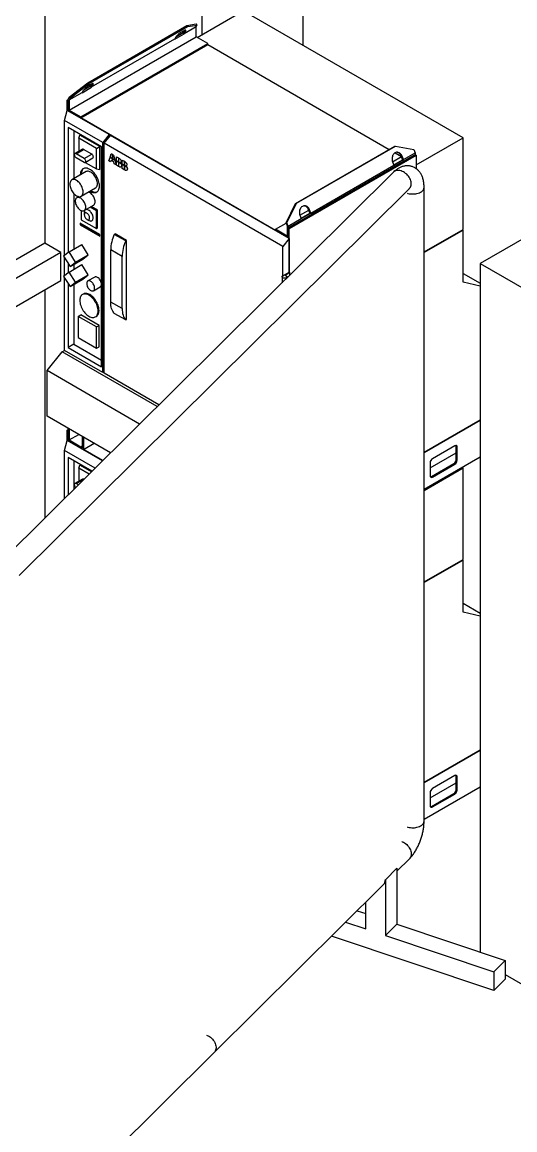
# Model space of a CAD drawing. Header units: millimetres. Extents: x 126 to 938, y 244 to 707.
# Drawn here: x 362.8 to 417.7, y 522.1 to 645.4 of the extents above; entities that cross this region are included whole.
import ezdxf

# ---------------------------------------------------------------- set-up
doc = ezdxf.new("R2010")
doc.units = ezdxf.units.MM

msp = doc.modelspace()

# ---------------------------------------------------------------- linework, layer by layer
at = {"color": 7, "linetype": 'Continuous', "lineweight": 25}
for p, q in [((365.35, 701.32), (365.35, 620.83)), ((394.08, 697.69), (394.08, 642.87)), ((382.85, 691.21), (382.85, 644.05)), ((382.33, 643.75), (387.45, 646.7)), ((411.95, 632.55), (387.45, 646.7)), ((381.18, 645.07), (382.23, 645.25)), ((382.32, 645.13), (382.23, 645.25)), ((370.13, 638.69), (381.18, 645.07)), ((370.22, 638.57), (381.27, 644.96)), ((379.83, 643.55), (380.89, 644.16)), ((380.02, 643.86), (380.78, 644.3)), ((380.78, 644.3), (380.93, 644.5)), ((380.89, 644.16), (380.78, 644.3)), ((380.89, 644.2), (382.2, 644.96)), ((380.89, 644.2), (381.02, 644.39)), ((380.89, 644.16), (380.89, 644.2)), ((380.93, 644.5), (380.96, 644.56)), ((381.02, 644.39), (380.93, 644.5)), ((381.27, 644.96), (381.18, 645.07)), ((381.27, 644.96), (382.32, 645.13)), ((382.2, 644.96), (382.32, 645.13)), ((382.2, 643.82), (382.2, 644.96)), ((368.05, 635.66), (382.2, 643.82)), ((369.36, 634.9), (383.5, 643.07)), ((369.36, 634.78), (383.5, 642.95)), ((370.56, 638.24), (379.83, 643.59)), ((379.96, 643.78), (379.83, 643.59)), ((379.83, 643.59), (379.83, 643.55)), ((383.5, 643.07), (382.2, 643.82)), ((383.5, 642.95), (383.5, 643.07)), ((383.5, 642.95), (403.71, 631.28)), ((368.08, 637.08), (370.13, 638.69)), ((368.18, 636.97), (370.22, 638.57)), ((369.5, 637.59), (370.56, 638.21)), ((369.7, 637.9), (370.46, 638.34)), ((370.22, 638.57), (370.13, 638.69)), ((370.46, 638.34), (370.6, 638.54)), ((370.56, 638.21), (370.46, 638.34)), ((370.56, 638.24), (370.69, 638.43)), ((370.56, 638.21), (370.56, 638.24)), ((370.6, 638.54), (370.64, 638.6)), ((370.69, 638.43), (370.6, 638.54)), ((367.83, 636.77), (367.95, 636.83)), ((367.83, 635.55), (367.83, 636.77)), ((367.83, 636.77), (367.95, 636.7)), ((367.95, 636.89), (368.08, 637.08)), ((367.95, 636.7), (367.95, 636.89)), ((367.95, 636.7), (367.95, 635.6)), ((368.05, 636.79), (369.5, 637.63)), ((368.18, 636.97), (368.05, 636.79)), ((368.05, 636.79), (368.05, 635.66)), ((368.18, 636.97), (368.08, 637.08)), ((369.63, 637.82), (369.5, 637.63)), ((369.5, 637.63), (369.5, 637.59)), ((367.55, 634.5), (367.85, 635.61)), ((372.52, 632.92), (367.85, 635.61)), ((367.95, 635.6), (369.36, 634.78)), ((368.05, 635.66), (369.36, 634.9)), ((371.81, 632.04), (367.55, 634.5)), ((367.55, 619.47), (367.55, 634.5)), ((369.36, 634.9), (369.36, 634.78)), ((391.06, 622.26), (369.36, 634.78)), ((371.68, 631.56), (367.96, 633.7)), ((367.96, 633.7), (367.96, 619.8)), ((368.6, 633.33), (368.6, 628.01)), ((372.52, 632.92), (371.81, 632.04)), ((372.52, 632.66), (372.52, 632.92)), ((369.14, 632.52), (369.27, 632.87)), ((371.11, 631.38), (369.14, 632.52)), ((369.14, 632.52), (369.14, 631.06)), ((371.48, 631.59), (369.27, 632.87)), ((371.81, 606.42), (371.81, 632.04)), ((371.95, 631.96), (372.66, 632.84)), ((391.86, 620.47), (371.95, 631.96)), ((371.95, 606.34), (371.95, 631.96)), ((392.56, 621.35), (372.66, 632.84)), ((406.72, 629.54), (411.95, 632.55)), ((411.95, 622.36), (411.95, 632.55)), ((369.54, 631.3), (368.69, 630.81)), ((368.83, 630.79), (369.67, 631.28)), ((369.73, 630.27), (368.83, 630.79)), ((370.58, 630.76), (369.67, 631.28)), ((369.73, 630.27), (370.58, 630.76)), ((371.11, 631.38), (371.48, 631.59)), ((371.11, 629.1), (371.11, 631.38)), ((371.48, 629.04), (371.48, 631.59)), ((371.68, 607.06), (371.68, 631.56)), ((372.62, 630.41), (372.76, 630.79)), ((372.76, 630.79), (372.88, 630.73)), ((372.76, 630.79), (372.77, 630.79)), ((372.77, 630.79), (372.88, 630.73)), ((372.88, 630.73), (372.88, 630.27)), ((372.88, 630.73), (372.88, 630.27)), ((372.88, 630.73), (372.88, 630.73)), ((372.9, 630.72), (373.01, 630.65)), ((372.9, 630.71), (372.9, 630.72)), ((372.9, 630.26), (372.9, 630.71)), ((372.9, 630.71), (373.01, 630.65)), ((373.01, 630.65), (373.15, 630.12)), ((373.01, 630.65), (373.14, 630.11)), ((373.01, 630.65), (373.01, 630.65)), ((373.35, 630.46), (373.58, 630.32)), ((373.35, 630), (373.35, 630.46)), ((373.35, 630.46), (373.58, 630.32)), ((373.35, 630.46), (373.35, 630.46)), ((392.47, 622.54), (406.61, 630.71)), ((392.58, 622.48), (406.72, 630.64)), ((393.28, 625.26), (404.34, 631.64)), ((393.38, 625.27), (404.43, 631.65)), ((404.1, 629.91), (405.08, 630.48)), ((404.34, 631.64), (404.43, 631.65)), ((404.38, 630.9), (405.07, 630.49)), ((404.43, 631.65), (406.47, 631.25)), ((405.07, 630.5), (405.16, 630.51)), ((405.2, 630.17), (405.07, 630.5)), ((405.3, 630.14), (405.16, 630.51)), ((405.3, 630.14), (406.61, 630.9)), ((406.47, 631.25), (406.61, 630.9)), ((406.61, 630.9), (406.61, 630.71)), ((406.61, 630.71), (406.72, 630.64)), ((406.72, 630.64), (406.72, 629.13)), ((368.83, 630.37), (369.73, 629.84)), ((369.85, 629.83), (371.11, 629.1)), ((369.86, 629.83), (370.71, 630.32)), ((372.48, 630.02), (372.62, 630.39)), ((372.68, 629.9), (372.48, 630.02)), ((372.88, 630.27), (372.62, 630.41)), ((372.62, 630.4), (372.88, 630.25)), ((372.62, 630.39), (372.62, 630.4)), ((372.62, 630.39), (372.88, 630.24)), ((372.74, 630.05), (372.68, 629.9)), ((372.74, 630.05), (372.68, 629.9)), ((372.68, 629.9), (372.68, 629.9)), ((372.88, 629.97), (372.74, 630.05)), ((372.88, 630.27), (372.88, 630.27)), ((372.88, 630.25), (372.88, 629.98)), ((372.88, 630.24), (372.88, 630.25)), ((372.88, 630.24), (372.88, 629.97)), ((372.88, 629.97), (372.88, 629.98)), ((373.14, 630.11), (372.9, 630.26)), ((372.9, 630.23), (373.16, 630.09)), ((372.9, 629.96), (372.9, 630.23)), ((372.9, 630.23), (373.15, 630.09)), ((372.9, 630.23), (372.9, 630.23)), ((373.03, 629.88), (372.9, 629.96)), ((373.09, 629.66), (373.03, 629.88)), ((373.29, 629.55), (373.09, 629.66)), ((373.14, 630.11), (373.15, 630.12)), ((373.15, 630.09), (373.29, 629.55)), ((373.15, 630.09), (373.16, 630.09)), ((373.16, 630.09), (373.29, 629.55)), ((373.29, 629.55), (373.29, 629.55)), ((373.58, 629.86), (373.35, 630)), ((373.35, 629.98), (373.58, 629.84)), ((373.35, 629.97), (373.35, 629.98)), ((373.35, 629.52), (373.35, 629.97)), ((373.35, 629.97), (373.58, 629.84)), ((373.58, 629.38), (373.35, 629.52)), ((373.58, 630.32), (373.58, 629.87)), ((373.58, 630.32), (373.58, 629.86)), ((373.58, 630.32), (373.58, 630.32)), ((373.58, 629.86), (373.58, 629.87)), ((373.58, 629.84), (373.58, 629.38)), ((373.58, 629.84), (373.58, 629.38)), ((373.58, 629.84), (373.58, 629.84)), ((373.58, 629.38), (373.58, 629.38)), ((373.6, 630.31), (373.67, 630.27)), ((373.6, 629.85), (373.6, 630.31)), ((373.6, 630.31), (373.67, 630.27)), ((373.6, 630.31), (373.6, 630.31)), ((373.84, 629.71), (373.6, 629.85)), ((373.6, 629.83), (373.86, 629.68)), ((373.6, 629.37), (373.6, 629.83)), ((373.6, 629.83), (373.86, 629.68)), ((373.6, 629.83), (373.6, 629.83)), ((373.67, 629.33), (373.6, 629.37)), ((373.67, 630.27), (373.67, 630.27)), ((373.84, 629.71), (373.85, 629.71)), ((373.85, 629.95), (373.86, 629.95)), ((373.86, 629.68), (373.86, 629.68)), ((373.91, 629.47), (373.92, 629.47)), ((373.98, 630.09), (374.22, 629.96)), ((373.98, 629.63), (373.98, 630.09)), ((373.98, 630.09), (374.21, 629.96)), ((373.98, 630.09), (373.98, 630.09)), ((374.21, 629.5), (373.98, 629.63)), ((373.98, 629.61), (374.22, 629.47)), ((373.98, 629.15), (373.98, 629.61)), ((373.98, 629.61), (374.21, 629.47)), ((373.98, 629.61), (373.98, 629.61)), ((374.21, 629.96), (374.21, 629.5)), ((374.21, 629.96), (374.22, 629.96)), ((374.21, 629.5), (374.22, 629.5)), ((374.21, 629.47), (374.21, 629.01)), ((374.21, 629.47), (374.22, 629.47)), ((374.22, 629.96), (374.22, 629.5)), ((374.22, 629.47), (374.22, 629.02)), ((374.23, 629.94), (374.24, 629.95)), ((374.23, 629.48), (374.23, 629.94)), ((374.23, 629.94), (374.3, 629.9)), ((374.47, 629.35), (374.23, 629.48)), ((374.23, 629), (374.23, 629.46)), ((374.23, 629.46), (374.49, 629.31)), ((374.23, 629.46), (374.24, 629.46)), ((374.24, 629.95), (374.31, 629.9)), ((374.24, 629.46), (374.49, 629.31)), ((374.3, 629.9), (374.31, 629.9)), ((374.47, 629.35), (374.48, 629.35)), ((374.48, 629.59), (374.49, 629.59)), ((374.49, 629.31), (374.49, 629.31)), ((394.98, 624.18), (404.24, 629.53)), ((404.1, 629.9), (404.24, 629.53)), ((404.23, 629.57), (405.2, 630.13)), ((404.24, 629.53), (405.3, 630.14)), ((405.2, 630.13), (405.2, 630.17)), ((405.2, 630.13), (405.3, 630.14)), ((433.59, 629.97), (413.83, 618.57)), ((404.18, 628.73), (360.7, 585.6)), ((369.95, 628.8), (368.36, 627.88)), ((371.11, 629.1), (371.48, 629.04)), ((374.21, 629.01), (373.98, 629.15)), ((374.21, 629.01), (374.22, 629.02)), ((374.3, 628.96), (374.23, 629)), ((374.54, 629.1), (374.55, 629.11)), ((362.49, 583.8), (405.97, 626.93)), ((369.41, 626.06), (371, 626.98)), ((407.6, 556.46), (407.6, 627.04)), ((368.6, 626.34), (368.6, 620.19)), ((369.13, 626.02), (368.92, 625.9)), ((369.4, 624.47), (369.4, 623.45)), ((369.74, 624.47), (370.78, 625.07)), ((371.1, 624.43), (370.39, 624.84)), ((371.22, 624.5), (370.51, 624.91)), ((371.1, 624.43), (371.22, 624.5)), ((371.1, 622.47), (371.1, 624.43)), ((371.22, 622.54), (371.22, 624.5)), ((392.24, 623.08), (393.28, 625.26)), ((392.33, 623.09), (393.38, 625.27)), ((393.28, 625.26), (393.38, 625.27)), ((393.77, 623.95), (394.75, 624.52)), ((394.74, 624.54), (394.84, 624.55)), ((394.87, 624.21), (394.74, 624.54)), ((394.98, 624.18), (394.84, 624.55)), ((371.47, 621.81), (369.28, 623.07)), ((369.28, 623.07), (369.28, 622.87)), ((369.4, 623.45), (371.1, 622.47)), ((369.75, 624.23), (369.75, 624)), ((370.05, 623.48), (370.25, 623.37)), ((391.06, 622.38), (392.24, 623.07)), ((392.24, 623.08), (392.33, 623.09)), ((392.24, 623.08), (392.36, 622.76)), ((392.47, 622.73), (392.33, 623.09)), ((392.47, 622.73), (393.92, 623.57)), ((393.77, 623.94), (393.92, 623.57)), ((393.9, 623.61), (394.87, 624.17)), ((393.92, 623.57), (394.98, 624.18)), ((394.87, 624.17), (394.87, 624.21)), ((394.87, 624.17), (394.98, 624.18)), ((369.38, 622.93), (369.28, 622.87)), ((369.28, 622.87), (371.47, 621.6)), ((369.38, 623.01), (369.38, 622.93)), ((369.38, 622.93), (371.47, 621.73)), ((371.1, 622.47), (371.22, 622.54)), ((371.47, 621.6), (371.47, 621.81)), ((373.09, 621.81), (373.2, 621.87)), ((374.37, 621.08), (373.09, 621.81)), ((374.47, 621.14), (373.2, 621.87)), ((391.06, 622.38), (391.06, 622.26)), ((392.36, 621.62), (391.06, 622.38)), ((392.47, 621.44), (391.06, 622.26)), ((392.36, 622.76), (392.36, 621.62)), ((392.47, 622.54), (392.47, 622.73)), ((392.47, 622.54), (392.47, 621.44)), ((392.58, 622.48), (392.47, 622.54)), ((392.58, 617.6), (392.58, 622.48)), ((407.6, 619.85), (411.95, 622.36)), ((411.95, 622.29), (407.6, 619.78)), ((411.95, 622.29), (411.89, 622.32)), ((411.95, 616.49), (411.95, 622.29)), ((365.35, 620.83), (270.4, 566.02)), ((367.15, 619.8), (365.35, 620.83)), ((368.05, 619.87), (369.46, 620.69)), ((370.2, 619.55), (369.46, 620.69)), ((374.47, 621.14), (374.37, 621.08)), ((374.47, 612.34), (374.47, 621.14)), ((392.56, 621.35), (391.86, 620.47)), ((392.56, 621.35), (392.56, 617.61)), ((367.15, 619.8), (353.55, 611.95)), ((367.15, 616.69), (367.15, 619.8)), ((368.05, 619.87), (367.43, 619.38)), ((367.43, 619.38), (368.17, 618.23)), ((368.79, 618.73), (368.05, 619.87)), ((368.79, 618.73), (370.2, 619.55)), ((369.58, 619.05), (370.2, 619.55)), ((373.97, 619.35), (372.69, 620.08)), ((372.69, 614.28), (372.69, 620.08)), ((373.97, 613.55), (373.97, 619.35)), ((391.86, 617.2), (391.86, 620.47)), ((367.55, 617.23), (367.55, 619.19)), ((367.96, 618.55), (367.96, 617.56)), ((368.05, 617.62), (369.46, 618.44)), ((368.17, 618.23), (369.58, 619.05)), ((368.17, 618.23), (368.79, 618.73)), ((368.6, 618.48), (368.6, 617.94)), ((370.2, 617.3), (369.46, 618.44)), ((413.83, 618.57), (413.83, 541.88)), ((413.83, 618.57), (446.52, 599.7)), ((368.05, 617.62), (367.43, 617.13)), ((367.43, 617.13), (368.17, 615.99)), ((367.55, 608.88), (367.55, 616.94)), ((368.79, 616.48), (368.05, 617.62)), ((368.79, 616.48), (370.2, 617.3)), ((369.58, 616.81), (370.2, 617.3)), ((370.91, 617.06), (370.15, 616.62)), ((391.78, 617.09), (391.78, 616.43)), ((391.86, 617.2), (392.56, 617.61)), ((392.65, 617.56), (392.11, 617.24)), ((392.33, 616.98), (392.33, 617.09)), ((392.56, 617.61), (392.58, 617.6)), ((392.58, 617.6), (392.65, 617.56)), ((392.65, 617.3), (392.65, 617.56)), ((411.95, 617.46), (413.83, 616.37)), ((358.5, 611.7), (367.15, 616.69)), ((365.35, 615.65), (365.35, 590.21)), ((367.96, 616.31), (367.96, 609.2)), ((368.17, 615.99), (369.58, 616.81)), ((368.17, 615.99), (368.79, 616.48)), ((368.6, 616.24), (368.6, 609.57)), ((370.77, 615.54), (371.53, 615.98)), ((413.83, 616.05), (411.95, 616.49)), ((369.65, 615.17), (369.55, 615.11)), ((373.97, 613.55), (372.69, 614.28)), ((369.06, 612.68), (369.35, 612.84)), ((371.11, 611.5), (369.06, 612.68)), ((369.06, 612.68), (369.06, 610.31)), ((371.4, 611.66), (369.35, 612.84)), ((370.98, 612.62), (371.09, 612.68)), ((374.37, 612.28), (373.09, 613.01)), ((374.37, 612.28), (374.47, 612.34)), ((371.11, 611.5), (371.4, 611.66)), ((371.11, 609.13), (371.11, 611.5)), ((371.4, 609.29), (371.4, 611.66)), ((368.6, 609.57), (367.96, 609.2)), ((368.6, 609.57), (371.68, 607.79)), ((369.06, 610.31), (371.11, 609.13)), ((365.6, 606.64), (367.28, 608.74)), ((367.28, 608.74), (367.55, 608.89)), ((377.86, 602.63), (367.28, 608.74)), ((371.81, 606.42), (367.55, 608.88)), ((367.96, 609.2), (371.68, 607.06)), ((371.11, 609.13), (371.4, 609.29)), ((375.91, 600.69), (365.6, 606.64)), ((365.6, 601.58), (365.6, 606.64)), ((371.95, 606.5), (371.81, 606.42)), ((378.05, 602.82), (371.95, 606.34)), ((372.68, 597.49), (365.6, 601.58)), ((407.6, 597.53), (413.83, 601.13)), ((413.83, 601.11), (407.6, 597.51)), ((367.83, 600.02), (367.95, 600.09)), ((367.83, 598.8), (367.83, 600.02)), ((367.83, 600.02), (367.95, 599.96)), ((367.95, 598.85), (367.95, 600.22)), ((367.95, 600.14), (367.99, 600.2)), ((367.95, 599.96), (367.95, 600.14)), ((367.95, 599.96), (367.95, 598.85)), ((368.05, 600.16), (368.05, 598.91)), ((368.11, 600.13), (368.05, 600.05)), ((368.05, 600.05), (368.15, 600.11)), ((368.05, 600.05), (368.05, 598.91)), ((367.55, 597.75), (367.85, 598.87)), ((371.78, 596.6), (367.85, 598.87)), ((367.95, 598.85), (369.36, 598.04)), ((367.95, 598.85), (369.66, 597.86)), ((368.05, 598.91), (369.13, 599.54)), ((368.05, 598.91), (369.13, 599.54)), ((368.05, 598.91), (369.36, 598.16)), ((368.05, 598.91), (369.56, 598.05)), ((369.56, 598.05), (369.56, 599.3)), ((369.66, 599.23), (369.66, 597.86)), ((369.66, 597.86), (370.85, 598.55)), ((370.96, 595.78), (367.55, 597.75)), ((367.55, 592.4), (367.55, 597.75)), ((369.36, 598.16), (369.56, 598.27)), ((369.36, 598.16), (369.36, 598.04)), ((371.81, 596.62), (369.36, 598.04)), ((408.27, 595.8), (411.17, 597.47)), ((411.03, 598.27), (408.52, 596.82)), ((411.17, 598.19), (411.28, 598.13)), ((411.17, 596.72), (411.17, 598.19)), ((411.28, 596.66), (411.28, 598.13)), ((370.61, 595.43), (367.96, 596.95)), ((367.96, 596.95), (367.96, 592.81)), ((368.6, 596.59), (368.6, 593.44)), ((369.14, 595.78), (369.27, 596.12)), ((370.56, 595.38), (369.27, 596.12)), ((407.6, 593.43), (413.83, 597.03)), ((408.27, 596.39), (408.27, 594.92)), ((408.41, 594.84), (410.92, 596.29)), ((408.52, 594.78), (411.03, 596.23)), ((410.92, 596.29), (411.03, 596.23)), ((411.17, 596.72), (411.28, 596.66)), ((370.29, 595.11), (369.14, 595.78)), ((369.14, 595.78), (369.14, 594.32)), ((407.6, 593.3), (411.95, 595.81)), ((408.41, 594.84), (408.52, 594.78)), ((411.95, 595.81), (411.83, 595.88)), ((411.95, 585.61), (411.95, 595.81)), ((369.54, 594.55), (368.69, 594.06)), ((368.83, 594.05), (369.67, 594.54)), ((369.07, 593.91), (368.83, 594.05)), ((369.7, 594.53), (369.67, 594.54)), ((407.6, 583.1), (411.95, 585.61)), ((411.95, 585.54), (407.6, 583.03)), ((411.95, 585.54), (411.89, 585.58)), ((411.95, 579.74), (411.95, 585.54)), ((411.95, 580.72), (413.83, 579.63)), ((413.83, 579.3), (411.95, 579.74)), ((407.6, 560.78), (413.83, 564.38)), ((413.83, 564.37), (407.6, 560.77)), ((411.03, 561.53), (408.52, 560.08)), ((411.17, 561.44), (411.28, 561.38)), ((411.17, 559.97), (411.17, 561.44)), ((411.28, 559.91), (411.28, 561.38)), ((407.6, 556.69), (413.83, 560.29)), ((408.27, 559.06), (411.17, 560.73)), ((408.27, 559.65), (408.27, 558.18)), ((408.41, 558.1), (410.92, 559.55)), ((408.52, 558.04), (411.03, 559.48)), ((410.92, 559.55), (411.03, 559.48)), ((411.17, 559.97), (411.28, 559.91)), ((408.41, 558.1), (408.52, 558.04)), ((404.57, 550.88), (405.97, 552.27)), ((404.57, 551.21), (403.29, 549.94)), ((404.57, 551.21), (404.57, 544.99)), ((384.23, 530.7), (403.09, 549.41)), ((403.29, 549.94), (403.29, 543.72)), ((401.1, 544.46), (401.1, 547.44)), ((400.13, 546.48), (401.1, 546.16)), ((398.86, 545.21), (401.1, 544.46)), ((404.57, 544.99), (403.29, 543.72)), ((404.57, 544.99), (416.64, 540.93)), ((415.37, 537.59), (397.3, 543.66)), ((403.29, 543.72), (415.37, 539.67)), ((416.64, 540.93), (415.37, 539.67)), ((416.64, 540.93), (416.64, 538.86)), ((415.37, 539.67), (415.37, 537.59)), ((416.64, 539.37), (446.52, 522.13)), ((416.64, 538.86), (415.37, 537.59)), ((365.57, 512.19), (384.23, 530.7))]:
    msp.add_line(p, q, dxfattribs=at)
at = {"color": 7, "linetype": 'Continuous', "lineweight": 25, "flags": 128}
for points in [[(381.02, 644.39), (381.05, 644.44), (381.07, 644.49), (381.08, 644.53), (381.07, 644.55), (381.05, 644.56), (381.01, 644.57), (380.96, 644.56), (380.9, 644.53), (380.83, 644.5), (380.75, 644.46), (380.67, 644.41), (380.57, 644.35), (380.48, 644.28), (380.39, 644.21), (380.3, 644.13), (380.21, 644.06), (380.13, 643.98), (380.06, 643.91), (380, 643.84), (379.96, 643.78)], [(370.69, 638.43), (370.73, 638.48), (370.75, 638.53), (370.76, 638.57), (370.75, 638.59), (370.73, 638.6), (370.69, 638.61), (370.64, 638.6), (370.58, 638.58), (370.51, 638.54), (370.43, 638.5), (370.34, 638.45), (370.25, 638.39), (370.16, 638.32), (370.07, 638.25), (369.98, 638.17), (369.89, 638.1), (369.81, 638.02), (369.74, 637.95), (369.68, 637.88), (369.63, 637.82)], [(368.83, 630.79), (368.78, 630.81), (368.73, 630.82), (368.69, 630.81), (368.66, 630.78), (368.65, 630.74), (368.64, 630.69), (368.65, 630.63), (368.66, 630.57), (368.69, 630.5), (368.73, 630.45), (368.78, 630.4), (368.83, 630.37)], [(370.71, 630.32), (370.71, 630.32), (370.74, 630.35), (370.75, 630.39), (370.76, 630.44), (370.75, 630.5), (370.74, 630.56), (370.71, 630.62), (370.67, 630.68), (370.62, 630.73), (370.58, 630.76)], [(405.16, 630.51), (405.11, 630.61), (405.05, 630.71), (404.98, 630.79), (404.9, 630.86), (404.82, 630.91), (404.73, 630.94), (404.63, 630.95), (404.54, 630.95), (404.45, 630.93), (404.36, 630.89), (404.28, 630.83), (404.21, 630.76), (404.15, 630.68), (404.1, 630.58), (404.07, 630.47), (404.04, 630.36), (404.04, 630.24), (404.04, 630.13), (404.06, 630.01), (404.1, 629.9)], [(405.07, 630.5), (405.02, 630.61), (404.96, 630.7), (404.89, 630.78), (404.81, 630.85), (404.72, 630.9), (404.63, 630.93), (404.54, 630.95), (404.52, 630.95)], [(369.73, 629.84), (369.78, 629.82), (369.82, 629.82), (369.86, 629.83), (369.89, 629.86), (369.91, 629.9), (369.91, 629.95), (369.91, 630.01), (369.89, 630.07), (369.86, 630.13), (369.82, 630.19), (369.78, 630.24), (369.73, 630.27)], [(371.43, 627.21), (371.43, 627.35), (371.41, 627.49), (371.38, 627.64), (371.33, 627.78), (371.28, 627.93), (371.22, 628.08), (371.14, 628.22), (371.06, 628.36), (370.97, 628.49), (370.87, 628.62), (370.76, 628.74), (370.66, 628.84), (370.54, 628.93), (370.43, 629.01), (370.31, 629.08), (370.2, 629.13), (370.09, 629.17), (369.98, 629.19), (369.88, 629.19), (369.78, 629.18), (369.69, 629.15), (369.6, 629.11), (369.53, 629.05), (369.46, 628.98), (369.41, 628.89), (369.37, 628.8), (369.34, 628.69), (369.32, 628.57), (369.31, 628.44), (369.31, 628.42)], [(369.68, 629.15), (369.63, 629.11), (369.57, 629.04), (369.52, 628.96), (369.47, 628.86), (369.44, 628.75), (369.42, 628.63), (369.42, 628.5), (369.42, 628.49)], [(371.22, 627.46), (371.21, 627.57), (371.2, 627.69), (371.16, 627.82), (371.12, 627.94), (371.07, 628.07), (371, 628.19), (370.93, 628.31), (370.85, 628.41), (370.76, 628.51), (370.67, 628.6), (370.58, 628.68), (370.48, 628.74), (370.38, 628.79), (370.29, 628.82), (370.19, 628.84), (370.11, 628.84), (370.03, 628.83), (369.95, 628.8)], [(405.97, 626.93), (406.02, 626.99), (406.08, 627.08), (406.12, 627.18), (406.15, 627.29), (406.17, 627.4), (406.17, 627.53), (406.15, 627.65), (406.12, 627.78), (406.08, 627.91), (406.02, 628.04), (405.94, 628.17), (405.86, 628.29), (405.76, 628.4), (405.66, 628.51), (405.54, 628.61), (405.42, 628.7), (405.3, 628.77), (405.17, 628.83), (405.04, 628.88), (404.91, 628.91), (404.78, 628.93), (404.66, 628.93), (404.54, 628.92), (404.43, 628.89), (404.33, 628.85), (404.24, 628.79), (404.18, 628.73)], [(369.62, 626.43), (369.63, 626.54), (369.62, 626.65), (369.6, 626.78), (369.57, 626.9), (369.53, 627.02), (369.48, 627.15), (369.41, 627.27), (369.34, 627.39), (369.26, 627.5), (369.17, 627.6), (369.08, 627.68), (368.98, 627.76), (368.89, 627.82), (368.79, 627.87), (368.7, 627.91), (368.6, 627.92), (368.52, 627.92), (368.44, 627.91), (368.36, 627.88), (368.3, 627.83), (368.24, 627.77), (368.2, 627.69), (368.17, 627.6), (368.15, 627.5), (368.14, 627.4), (368.15, 627.28), (368.17, 627.16), (368.2, 627.04), (368.24, 626.91), (368.3, 626.79), (368.36, 626.66), (368.44, 626.55), (368.52, 626.44), (368.6, 626.34), (368.7, 626.25), (368.79, 626.17), (368.89, 626.11), (368.98, 626.06), (369.08, 626.03), (369.17, 626.01), (369.26, 626.01), (369.34, 626.03), (369.41, 626.06), (369.48, 626.11), (369.53, 626.17), (369.57, 626.24), (369.6, 626.33), (369.62, 626.43)], [(370.36, 626.61), (370.43, 626.57), (370.54, 626.52), (370.66, 626.48), (370.76, 626.46), (370.87, 626.46), (370.97, 626.47), (371.06, 626.49), (371.14, 626.54), (371.22, 626.6), (371.28, 626.67), (371.33, 626.75), (371.38, 626.85), (371.41, 626.96), (371.43, 627.08), (371.43, 627.21)], [(371, 626.98), (371, 626.98), (371.07, 627.02), (371.12, 627.09), (371.16, 627.16), (371.2, 627.25), (371.21, 627.35), (371.22, 627.46)], [(405.73, 626.39), (405.79, 626.37), (405.93, 626.34), (406.08, 626.32), (406.22, 626.31), (406.38, 626.31), (406.52, 626.31), (406.67, 626.33), (406.81, 626.36), (406.95, 626.4), (407.08, 626.45), (407.19, 626.5), (407.3, 626.56), (407.39, 626.63), (407.46, 626.71), (407.52, 626.79), (407.57, 626.87), (407.59, 626.96), (407.6, 627.04)], [(369.91, 624.75), (369.91, 624.84), (369.91, 624.95), (369.89, 625.05), (369.86, 625.16), (369.82, 625.27), (369.76, 625.38), (369.7, 625.48), (369.63, 625.58), (369.56, 625.67), (369.48, 625.75), (369.39, 625.81), (369.31, 625.87), (369.22, 625.9), (369.14, 625.93), (369.06, 625.93), (368.99, 625.92), (368.92, 625.9), (368.87, 625.86), (368.82, 625.8), (368.78, 625.74), (368.76, 625.66), (368.75, 625.57), (368.75, 625.47), (368.76, 625.36), (368.78, 625.25), (368.82, 625.15), (368.87, 625.04), (368.92, 624.93), (368.99, 624.83), (369.06, 624.74), (369.14, 624.65), (369.22, 624.58), (369.31, 624.52), (369.39, 624.47), (369.48, 624.44), (369.56, 624.43), (369.63, 624.43), (369.7, 624.45), (369.76, 624.48), (369.82, 624.53), (369.86, 624.59), (369.89, 624.66), (369.91, 624.75)], [(370.96, 625.45), (370.95, 625.55), (370.93, 625.65), (370.9, 625.76), (370.86, 625.87), (370.81, 625.98), (370.75, 626.09), (370.68, 626.18), (370.6, 626.27), (370.52, 626.35), (370.44, 626.42), (370.35, 626.47), (370.27, 626.51), (370.22, 626.52)], [(370.47, 626.67), (370.54, 626.63), (370.65, 626.58), (370.76, 626.54), (370.87, 626.52), (370.98, 626.52), (371.07, 626.53), (371.17, 626.56), (371.17, 626.56)], [(370.74, 623.65), (370.74, 623.75), (370.72, 623.85), (370.69, 623.95), (370.64, 624.05), (370.59, 624.15), (370.53, 624.25), (370.46, 624.33), (370.39, 624.41), (370.31, 624.47), (370.23, 624.52), (370.15, 624.56), (370.07, 624.58), (370, 624.58), (369.94, 624.56), (369.88, 624.53), (369.83, 624.49), (369.79, 624.43), (369.77, 624.35), (369.76, 624.27), (369.75, 624.23)], [(370.78, 625.07), (370.81, 625.08), (370.86, 625.13), (370.9, 625.19), (370.93, 625.27), (370.95, 625.35), (370.96, 625.45)], [(394.84, 624.55), (394.79, 624.66), (394.73, 624.75), (394.66, 624.83), (394.58, 624.9), (394.49, 624.95), (394.4, 624.98), (394.31, 624.99), (394.22, 624.99), (394.13, 624.97), (394.04, 624.93), (393.96, 624.87), (393.89, 624.8), (393.83, 624.72), (393.78, 624.62), (393.74, 624.51), (393.72, 624.4), (393.71, 624.28), (393.72, 624.17), (393.74, 624.05), (393.77, 623.94)], [(394.74, 624.54), (394.7, 624.65), (394.64, 624.74), (394.57, 624.82), (394.49, 624.89), (394.4, 624.94), (394.31, 624.97), (394.22, 624.99), (394.19, 624.99)], [(370.35, 623.59), (370.35, 623.65), (370.35, 623.73), (370.33, 623.81), (370.3, 623.89), (370.26, 623.97), (370.2, 624.04), (370.15, 624.1), (370.09, 624.15), (370.02, 624.19), (369.96, 624.21), (369.9, 624.21), (369.85, 624.2), (369.81, 624.17), (369.78, 624.13), (369.76, 624.07), (369.75, 624), (369.76, 623.93), (369.78, 623.84), (369.81, 623.76), (369.85, 623.69), (369.9, 623.61), (369.96, 623.55), (370.02, 623.5), (370.09, 623.46), (370.15, 623.44), (370.2, 623.44), (370.26, 623.45), (370.3, 623.48), (370.33, 623.53), (370.35, 623.59)], [(370.25, 623.37), (370.31, 623.34), (370.39, 623.31), (370.46, 623.3), (370.53, 623.31), (370.59, 623.33), (370.64, 623.37), (370.69, 623.42), (370.72, 623.49), (370.74, 623.57), (370.74, 623.65)], [(371.66, 616.26), (371.66, 616.35), (371.64, 616.45), (371.61, 616.55), (371.56, 616.64), (371.51, 616.73), (371.45, 616.82), (371.39, 616.9), (371.31, 616.96), (371.24, 617.02), (371.16, 617.06), (371.09, 617.08), (371.02, 617.09), (370.96, 617.08), (370.91, 617.06)], [(392.11, 617.24), (392.18, 617.23), (392.24, 617.21), (392.28, 617.17), (392.31, 617.14), (392.33, 617.1), (392.32, 617.05), (392.29, 617.01), (392.25, 616.98), (392.2, 616.95), (392.13, 616.94), (392.06, 616.93), (391.99, 616.93), (391.92, 616.95), (391.86, 616.98), (391.82, 617.01), (391.79, 617.05), (391.78, 617.09), (391.79, 617.13), (391.81, 617.17), (391.86, 617.2)], [(370.9, 615.74), (370.9, 615.83), (370.9, 615.92), (370.88, 616.01), (370.85, 616.11), (370.8, 616.2), (370.75, 616.3), (370.69, 616.38), (370.63, 616.46), (370.55, 616.53), (370.48, 616.58), (370.4, 616.62), (370.33, 616.64), (370.26, 616.65), (370.2, 616.64), (370.14, 616.62), (370.09, 616.58), (370.06, 616.52), (370.03, 616.46), (370.02, 616.38), (370.02, 616.29), (370.03, 616.2), (370.06, 616.1), (370.09, 616.01), (370.14, 615.91), (370.2, 615.82), (370.26, 615.74), (370.33, 615.67), (370.4, 615.61), (370.48, 615.56), (370.55, 615.53), (370.63, 615.51), (370.69, 615.51), (370.75, 615.53), (370.8, 615.56), (370.85, 615.61), (370.88, 615.67), (370.9, 615.74)], [(371.28, 613.15), (371.28, 613.28), (371.28, 613.41), (371.26, 613.55), (371.23, 613.7), (371.18, 613.85), (371.13, 613.99), (371.06, 614.14), (370.98, 614.28), (370.9, 614.42), (370.81, 614.55), (370.71, 614.67), (370.6, 614.78), (370.49, 614.88), (370.38, 614.97), (370.27, 615.04), (370.15, 615.1), (370.04, 615.14), (369.93, 615.17), (369.83, 615.18), (369.73, 615.17), (369.63, 615.15), (369.55, 615.11), (369.47, 615.06), (369.41, 614.99), (369.35, 614.9), (369.31, 614.81), (369.28, 614.7), (369.26, 614.58), (369.25, 614.45), (369.26, 614.32), (369.28, 614.18), (369.31, 614.03), (369.35, 613.89), (369.41, 613.74), (369.47, 613.59), (369.55, 613.45), (369.63, 613.31), (369.73, 613.18), (369.83, 613.06), (369.93, 612.95), (370.04, 612.85), (370.15, 612.77), (370.27, 612.69), (370.38, 612.63), (370.49, 612.59), (370.6, 612.56), (370.71, 612.55), (370.81, 612.56), (370.9, 612.58), (370.98, 612.62), (371.06, 612.68), (371.13, 612.74), (371.18, 612.83), (371.23, 612.92), (371.26, 613.03), (371.28, 613.15)], [(371.39, 613.34), (371.38, 613.48), (371.36, 613.62), (371.33, 613.76), (371.29, 613.91), (371.23, 614.05), (371.17, 614.2), (371.09, 614.34), (371.01, 614.48), (370.91, 614.61), (370.81, 614.73), (370.71, 614.84), (370.6, 614.94), (370.49, 615.03), (370.37, 615.1), (370.26, 615.16), (370.15, 615.2), (370.04, 615.23), (369.93, 615.24), (369.83, 615.23), (369.74, 615.21), (369.65, 615.17)], [(371.09, 612.68), (371.09, 612.68), (371.17, 612.74), (371.23, 612.81), (371.29, 612.89), (371.33, 612.99), (371.36, 613.09), (371.38, 613.21), (371.39, 613.34)], [(373.09, 613.01), (373, 613.13), (372.92, 613.26), (372.85, 613.4), (372.8, 613.56), (372.75, 613.72), (372.72, 613.9), (372.7, 614.09), (372.69, 614.28)], [(373.97, 613.55), (373.97, 613.35), (373.99, 613.17), (374.02, 612.99), (374.07, 612.82), (374.13, 612.67), (374.19, 612.52), (374.28, 612.4), (374.37, 612.28)], [(368.83, 594.05), (368.78, 594.07), (368.73, 594.07), (368.69, 594.06), (368.66, 594.04), (368.65, 593.99), (368.64, 593.94), (368.65, 593.88), (368.66, 593.82), (368.69, 593.76), (368.73, 593.7), (368.78, 593.66), (368.8, 593.64)], [(405.73, 555.81), (405.79, 555.79), (405.93, 555.76), (406.08, 555.74), (406.22, 555.73), (406.38, 555.72), (406.52, 555.73), (406.67, 555.75), (406.81, 555.78), (406.95, 555.82), (407.08, 555.86), (407.19, 555.92), (407.3, 555.98), (407.39, 556.05), (407.46, 556.13), (407.52, 556.21), (407.57, 556.29), (407.59, 556.37), (407.6, 556.46)], [(405.12, 554.19), (405.17, 554.17), (405.3, 554.11), (405.42, 554.03), (405.54, 553.95), (405.66, 553.85), (405.76, 553.74), (405.86, 553.63), (405.94, 553.5), (406.02, 553.38), (406.08, 553.25), (406.12, 553.12), (406.15, 552.99), (406.17, 552.86), (406.17, 552.74), (406.15, 552.62), (406.12, 552.51), (406.08, 552.41), (406.02, 552.32), (405.97, 552.27)], [(383.38, 532.62), (383.43, 532.6), (383.56, 532.54), (383.69, 532.47), (383.81, 532.38), (383.92, 532.28), (384.03, 532.18), (384.12, 532.06), (384.21, 531.94), (384.28, 531.81), (384.34, 531.68), (384.38, 531.55), (384.42, 531.42), (384.43, 531.3), (384.43, 531.17), (384.42, 531.06), (384.38, 530.95), (384.34, 530.85), (384.28, 530.76), (384.23, 530.7)]]:
    msp.add_lwpolyline(points, dxfattribs=at)
at = {"color": 7, "linetype": 'Continuous', "lineweight": 25}
for centre, radius, start, end in [((369.6, 631.18), 0.132, 54.318, 114.3732), ((377.07, 619.98), 4.38, 155.2388, 178.6414), ((378.34, 619.24), 4.38, 155.2388, 178.6414), ((371.35, 616.23), 0.315, 305.7902, 5.5215), ((411.13, 598.15), 0.153, 350.7877, 129.2014), ((410.96, 598.2), 0.216, 357.5897, 29.4092), ((408.81, 596.37), 0.538, 122.606, 177.3932), ((410.64, 596.74), 0.538, 302.6052, 357.3947), ((410.74, 596.68), 0.538, 302.6047, 357.3944), ((408.42, 594.9), 0.153, 170.7879, 309.2033), ((408.3, 595.02), 0.216, 270.6047, 302.4022), ((369.6, 594.43), 0.132, 54.3129, 114.3783), ((411.13, 561.41), 0.153, 350.7878, 129.2024), ((410.96, 561.45), 0.216, 357.5911, 29.4071), ((408.81, 559.62), 0.538, 122.6054, 177.3938), ((410.64, 560), 0.538, 302.6052, 357.3943), ((410.74, 559.94), 0.538, 302.6054, 357.3938), ((408.42, 558.15), 0.153, 170.7869, 309.2022), ((408.3, 558.28), 0.216, 270.5979, 302.4062), ((402.56, 549.92), 0.73, 316.1155, 2.1308)]:
    msp.add_arc(centre, radius, start, end, dxfattribs=at)
for points, knots in [([(373.67, 630.27), (373.7, 630.25), (373.76, 630.21), (373.81, 630.12), (373.85, 630.04), (373.85, 629.98), (373.86, 629.95)], [0, 0, 0, 0, 0.267065, 0.563693, 0.793332, 1, 1, 1, 1]), ([(373.67, 630.27), (373.7, 630.25), (373.75, 630.21), (373.81, 630.12), (373.85, 630.03), (373.85, 629.98), (373.85, 629.95)], [0, 0, 0, 0, 0.267087, 0.563691, 0.793331, 1, 1, 1, 1]), ([(373.82, 629.3), (373.8, 629.3), (373.75, 629.29), (373.7, 629.31), (373.67, 629.33)], [0, 0, 0, 0, 0.451236, 1, 1, 1, 1]), ([(373.8, 629.83), (373.8, 629.83), (373.79, 629.82), (373.77, 629.82), (373.76, 629.82)], [0, 0, 0, 0, 0.128403, 1, 1, 1, 1]), ([(373.76, 629.82), (373.78, 629.81), (373.81, 629.77), (373.84, 629.73), (373.85, 629.71)], [0, 0, 0, 0, 0.5535459, 1, 1, 1, 1]), ([(373.76, 629.82), (373.78, 629.8), (373.81, 629.77), (373.83, 629.73), (373.84, 629.71)], [0, 0, 0, 0, 0.553552, 1, 1, 1, 1]), ([(373.86, 629.95), (373.85, 629.94), (373.85, 629.9), (373.84, 629.86), (373.82, 629.85), (373.81, 629.84)], [0, 0, 0, 0, 0.46041, 0.847263, 1, 1, 1, 1]), ([(373.85, 629.95), (373.85, 629.93), (373.85, 629.9), (373.83, 629.86), (373.81, 629.84), (373.81, 629.84)], [0, 0, 0, 0, 0.460394, 0.847233, 1, 1, 1, 1]), ([(373.91, 629.47), (373.91, 629.44), (373.91, 629.4), (373.88, 629.34), (373.85, 629.32), (373.84, 629.32)], [0, 0, 0, 0, 0.436509, 0.803798, 1, 1, 1, 1]), ([(373.92, 629.47), (373.91, 629.44), (373.91, 629.4), (373.89, 629.34), (373.86, 629.32), (373.85, 629.32)], [0, 0, 0, 0, 0.436558, 0.803781, 1, 1, 1, 1]), ([(373.86, 629.68), (373.88, 629.64), (373.91, 629.57), (373.91, 629.5), (373.92, 629.47)], [0, 0, 0, 0, 0.585924, 1, 1, 1, 1]), ([(373.86, 629.68), (373.88, 629.64), (373.91, 629.57), (373.91, 629.5), (373.91, 629.47)], [0, 0, 0, 0, 0.585889, 1, 1, 1, 1]), ([(374.3, 629.9), (374.33, 629.88), (374.39, 629.84), (374.44, 629.75), (374.48, 629.67), (374.48, 629.61), (374.48, 629.59)], [0, 0, 0, 0, 0.267694, 0.564642, 0.793725, 1, 1, 1, 1]), ([(374.31, 629.9), (374.34, 629.88), (374.39, 629.84), (374.44, 629.76), (374.48, 629.67), (374.49, 629.62), (374.49, 629.59)], [0, 0, 0, 0, 0.267697, 0.56466, 0.79375, 1, 1, 1, 1]), ([(374.43, 629.47), (374.43, 629.47), (374.42, 629.46), (374.4, 629.46), (374.39, 629.46)], [0, 0, 0, 0, 0.128489, 1, 1, 1, 1]), ([(374.39, 629.46), (374.41, 629.44), (374.44, 629.41), (374.47, 629.37), (374.48, 629.35)], [0, 0, 0, 0, 0.553626, 1, 1, 1, 1]), ([(374.39, 629.46), (374.41, 629.44), (374.44, 629.4), (374.46, 629.36), (374.47, 629.35)], [0, 0, 0, 0, 0.553603, 1, 1, 1, 1]), ([(374.49, 629.59), (374.49, 629.57), (374.48, 629.54), (374.47, 629.49), (374.45, 629.48), (374.44, 629.48)], [0, 0, 0, 0, 0.460381, 0.847292, 1, 1, 1, 1]), ([(374.48, 629.59), (374.48, 629.57), (374.48, 629.53), (374.46, 629.49), (374.44, 629.48), (374.44, 629.47)], [0, 0, 0, 0, 0.46041, 0.847263, 1, 1, 1, 1]), ([(374.49, 629.31), (374.51, 629.28), (374.54, 629.21), (374.55, 629.14), (374.55, 629.11)], [0, 0, 0, 0, 0.585919, 1, 1, 1, 1]), ([(374.49, 629.31), (374.51, 629.27), (374.54, 629.21), (374.54, 629.13), (374.54, 629.1)], [0, 0, 0, 0, 0.585952, 1, 1, 1, 1]), ([(407.6, 627.04), (407.6, 627.08), (407.6, 627.19), (407.59, 627.38), (407.56, 627.61), (407.52, 627.82), (407.48, 628.02), (407.42, 628.2), (407.35, 628.36), (407.27, 628.52), (407.18, 628.66), (407.08, 628.79), (406.98, 628.91), (406.86, 629.03), (406.73, 629.13), (406.59, 629.23), (406.44, 629.3), (406.28, 629.36), (406.12, 629.41), (405.96, 629.44), (405.8, 629.45), (405.64, 629.45), (405.48, 629.44), (405.33, 629.41), (405.17, 629.37), (405.01, 629.31), (404.86, 629.24), (404.7, 629.15), (404.55, 629.05), (404.4, 628.94), (404.27, 628.83), (404.2, 628.76), (404.18, 628.73)], [0, 0, 0, 0, 0.022754, 0.066381, 0.109907, 0.153355, 0.191565, 0.228059, 0.262904, 0.296353, 0.328712, 0.360253, 0.391206, 0.421746, 0.455246, 0.488193, 0.520603, 0.552566, 0.584162, 0.615455, 0.646512, 0.677431, 0.708332, 0.73936, 0.770697, 0.802568, 0.835254, 0.869087, 0.904426, 0.941598, 0.980783, 1, 1, 1, 1]), ([(374.46, 628.94), (374.43, 628.93), (374.38, 628.92), (374.33, 628.95), (374.3, 628.96)], [0, 0, 0, 0, 0.450665, 1, 1, 1, 1]), ([(374.55, 629.11), (374.55, 629.08), (374.54, 629.03), (374.52, 628.98), (374.49, 628.96), (374.48, 628.95)], [0, 0, 0, 0, 0.430926, 0.7946, 1, 1, 1, 1]), ([(374.54, 629.1), (374.54, 629.08), (374.54, 629.03), (374.51, 628.97), (374.49, 628.96), (374.48, 628.95)], [0, 0, 0, 0, 0.430992, 0.794613, 1, 1, 1, 1]), ([(405.97, 626.93), (405.97, 626.94), (405.99, 626.95), (406, 626.96), (406.03, 626.98), (406.02, 626.98), (406.02, 626.98)], [0, 0, 0, 0, 0.368016, 0.790135, 0.990525, 1, 1, 1, 1]), ([(405.97, 552.27), (405.99, 552.29), (406.07, 552.37), (406.2, 552.52), (406.34, 552.69), (406.47, 552.88), (406.6, 553.07), (406.71, 553.27), (406.83, 553.47), (406.93, 553.68), (407.03, 553.9), (407.12, 554.11), (407.2, 554.33), (407.28, 554.56), (407.35, 554.78), (407.41, 555.01), (407.46, 555.24), (407.51, 555.46), (407.54, 555.69), (407.57, 555.92), (407.59, 556.15), (407.6, 556.32), (407.6, 556.43), (407.6, 556.46)], [0, 0, 0, 0, 0.025519, 0.073876, 0.122934, 0.172561, 0.222566, 0.272873, 0.323453, 0.374277, 0.425308, 0.476496, 0.527777, 0.579076, 0.630317, 0.681396, 0.73224, 0.782793, 0.833016, 0.882899, 0.93246, 0.981753, 1, 1, 1, 1])]:
    msp.add_open_spline(points, degree=3, knots=knots, dxfattribs=at)

doc.saveas('drawing.dxf')
